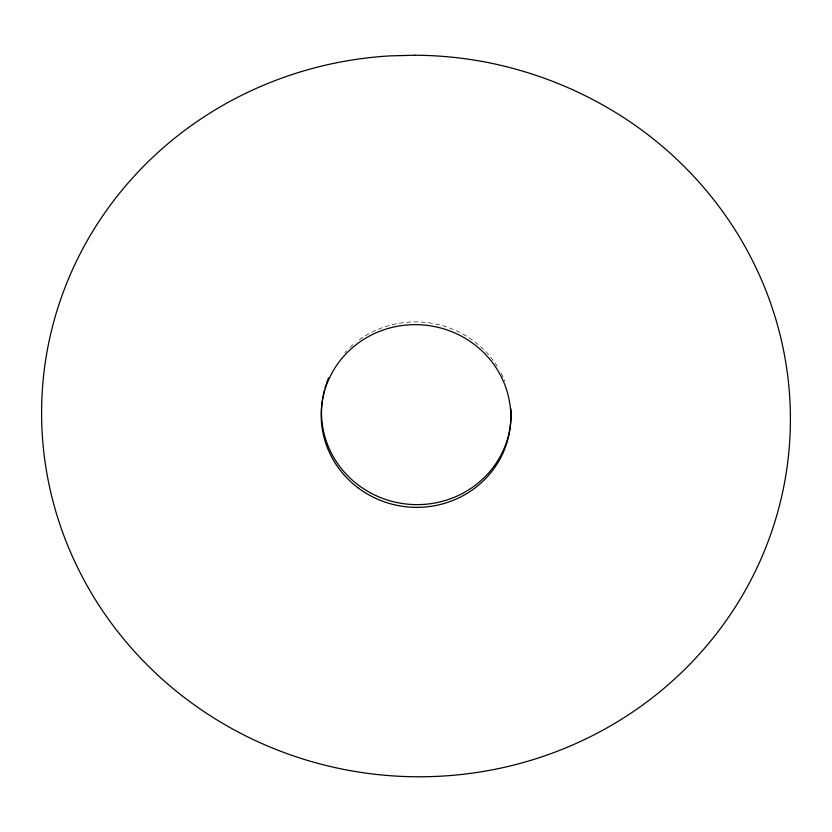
<?xml version="1.0" encoding="UTF-8"?>
<svg xmlns="http://www.w3.org/2000/svg" width="832" height="832" viewBox="0 0 832 832"><rect width="100%" height="100%" fill="white"/><g stroke="black" fill="none" stroke-linecap="round" stroke-linejoin="round"><path stroke-width="0.62" stroke-dasharray="4.16 3.12" d="M344.822 352.664A94.848 91.312 6.5 0 1 346.476 350.896M349.929 347.495A94.848 91.312 6.5 0 1 355.451 342.722M359.33 339.778A94.848 91.312 6.5 0 1 497.63 366.964M501.197 373.287A94.848 91.312 6.5 0 1 504.712 380.973"/><path stroke-width="1.25" d="M510.973 408.959A94.848 91.312 6.5 0 1 412.901 504.535A94.848 91.312 6.5 0 1 322.275 400.868M322.442 399.682A94.848 91.312 6.5 0 1 323.034 396.146M323.263 394.971A94.848 91.312 6.5 0 1 324.345 390.312M324.979 388.003A94.848 91.312 6.5 0 1 326.05 384.582M326.435 383.448A94.848 91.312 6.5 0 1 328.598 377.863M414.752 55.224L390.27 55.869A374.577 360.599 6.5 0 0 64.605 537.618A374.577 360.599 6.5 0 0 638.394 708.063A374.577 360.599 6.5 0 0 642.928 130.926C597.085 97.042 543.712 73.642 487.822 62.525A374.577 360.599 6.5 0 0 414.752 55.224M358.54 488.186A94.848 91.312 6.5 0 0 510.037 428.397A94.848 91.312 6.5 0 0 379.423 331.417A94.848 91.312 6.5 0 0 358.54 488.186"/></g></svg>
